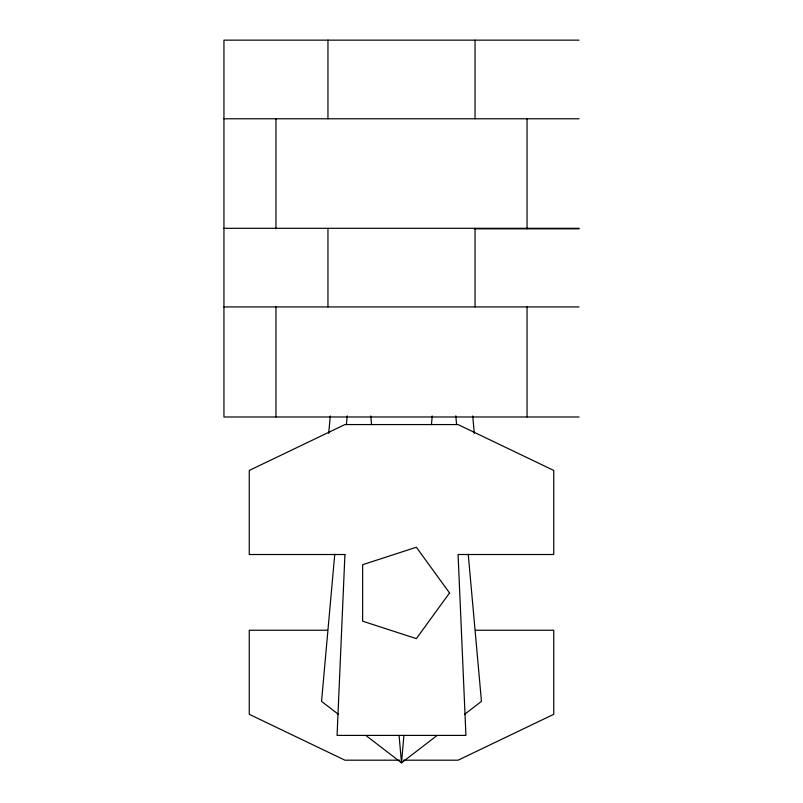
<?xml version="1.0" encoding="UTF-8"?>
<svg xmlns="http://www.w3.org/2000/svg" width="803" height="803" viewBox="0 0 803 803"><rect width="100%" height="100%" fill="white"/><g stroke="black" fill="none" stroke-linecap="round" stroke-linejoin="round"><path stroke-width="1.2" d="M328.708 433.409L330.274 415.954M334.761 554.241L321.541 701.36L338.324 714.269M346.404 424.586L347.187 415.854M403.929 735.397L401.5 762.85L365.957 735.518M431.442 424.697L432.225 415.964M437.043 735.518L401.5 762.85L399.071 735.397M464.676 714.269L481.459 701.36L468.239 554.241M579.053 40.15L223.947 40.15L223.947 416.988L579.053 416.988M223.947 118.774L579.053 118.774M223.947 228.303L579.053 228.303M474.583 228.835L579.053 228.835M223.947 306.927L579.053 306.927M327.534 630.245L249.261 630.245L249.261 714.319L344.919 760.19L399.633 760.19M475.466 630.245L553.739 630.245L553.739 714.319L458.081 760.19L403.367 760.19M472.726 415.954L474.292 433.409M455.813 415.854L456.596 424.586M370.775 415.964L371.558 424.697M527.049 118.774L527.049 228.835M527.049 306.927L527.049 416.988M475.045 40.15L475.045 118.774M475.045 228.303L475.045 306.927M327.955 40.15L327.955 118.774M327.955 228.303L327.955 306.927M275.951 118.774L275.951 228.835M275.951 306.927L275.951 416.988M344.919 554.512L337.069 735.397L465.931 735.397L458.081 554.512L553.739 554.512L553.739 470.438L458.081 424.566L344.919 424.566L249.261 470.438L249.261 554.512L344.919 554.512M449.55 592.945L416.345 638.636L362.635 621.181L362.635 564.7L416.345 547.245L449.55 592.945"/></g></svg>
